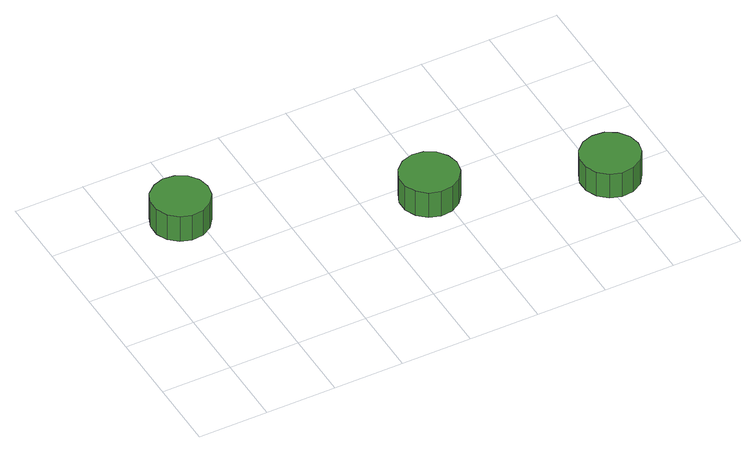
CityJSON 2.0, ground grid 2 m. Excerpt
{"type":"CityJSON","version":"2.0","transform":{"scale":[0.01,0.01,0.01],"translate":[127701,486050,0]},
"CityObjects":{
"tree1":{"type":"SolitaryVegetationObject","attributes":{"function":"something"},"geometry":[{"type":"MultiSurface","lod":"1","boundaries":[[[0,1,2,3,4,5,6,7,8,9,10,11,12,13,14]],[[15,16,17,18,19,20,21,22,23,24,25,26,27,28,29]],[[0,29,28,1]],[[1,28,27,2]],[[2,27,26,3]],[[3,26,25,4]],[[4,25,24,5]],[[5,24,23,6]],[[6,23,22,7]],[[7,22,21,8]],[[8,21,20,9]],[[9,20,19,10]],[[10,19,18,11]],[[11,18,17,12]],[[12,17,16,13]],[[13,16,15,14]],[[14,15,29,0]]]}]},
"tree2":{"type":"SolitaryVegetationObject","attributes":{"function":"something"},"geometry":[{"type":"MultiSurface","lod":"1","boundaries":[[[30,31,32,33,34,35,36,37,38,39,40,41,42,43,44]],[[45,46,47,48,49,50,51,52,53,54,55,56,57,58,59]],[[30,59,58,31]],[[31,58,57,32]],[[32,57,56,33]],[[33,56,55,34]],[[34,55,54,35]],[[35,54,53,36]],[[36,53,52,37]],[[37,52,51,38]],[[38,51,50,39]],[[39,50,49,40]],[[40,49,48,41]],[[41,48,47,42]],[[42,47,46,43]],[[43,46,45,44]],[[44,45,59,30]]]}]},
"tree3":{"type":"SolitaryVegetationObject","attributes":{"function":"something"},"geometry":[{"type":"MultiSurface","lod":"1","boundaries":[[[60,61,62,63,64,65,66,67,68,69,70,71,72,73,74]],[[75,76,77,78,79,80,81,82,83,84,85,86,87,88,89]],[[60,89,88,61]],[[61,88,87,62]],[[62,87,86,63]],[[63,86,85,64]],[[64,85,84,65]],[[65,84,83,66]],[[66,83,82,67]],[[67,82,81,68]],[[68,81,80,69]],[[69,80,79,70]],[[70,79,78,71]],[[71,78,77,72]],[[72,77,76,73]],[[73,76,75,74]],[[74,75,89,60]]]}]}
},
"vertices":[
[241,564,94],[234,597,94],[214,624,94],[185,641,94],[151,645,94],[119,634,94],[93,612,94],[80,581,94],[80,547,94],[93,516,94],[119,493,94],[151,483,94],[185,486,94],[214,503,94],[234,531,94],[234,531,8],[214,503,8],[185,486,8],[151,483,8],[119,493,8],[93,516,8],[80,547,8],[80,581,8],[93,612,8],[119,634,8],[151,645,8],[185,641,8],[214,624,8],[234,597,8],[241,564,8],
[854,338,93],[846,371,93],[826,399,93],[797,416,93],[763,420,93],[730,409,93],[705,386,93],[691,355,93],[691,321,93],[705,290,93],[730,267,93],[763,256,93],[797,260,93],[826,277,93],[846,304,93],[846,304,9],[826,277,9],[797,260,9],[763,256,9],[730,267,9],[705,290,9],[691,321,9],[691,355,9],[705,386,9],[730,409,9],[763,420,9],[797,416,9],[826,399,9],[846,371,9],[854,338,9],
[1303,180,92],[1296,213,92],[1276,241,92],[1246,259,92],[1211,262,92],[1178,252,92],[1153,229,92],[1139,197,92],[1139,162,92],[1153,131,92],[1178,108,92],[1211,97,92],[1246,101,92],[1276,118,92],[1296,146,92],[1296,146,10],[1276,118,10],[1246,101,10],[1211,97,10],[1178,108,10],[1153,131,10],[1139,162,10],[1139,197,10],[1153,229,10],[1178,252,10],[1211,262,10],[1246,259,10],[1276,241,10],[1296,213,10],[1303,180,10]
]}
